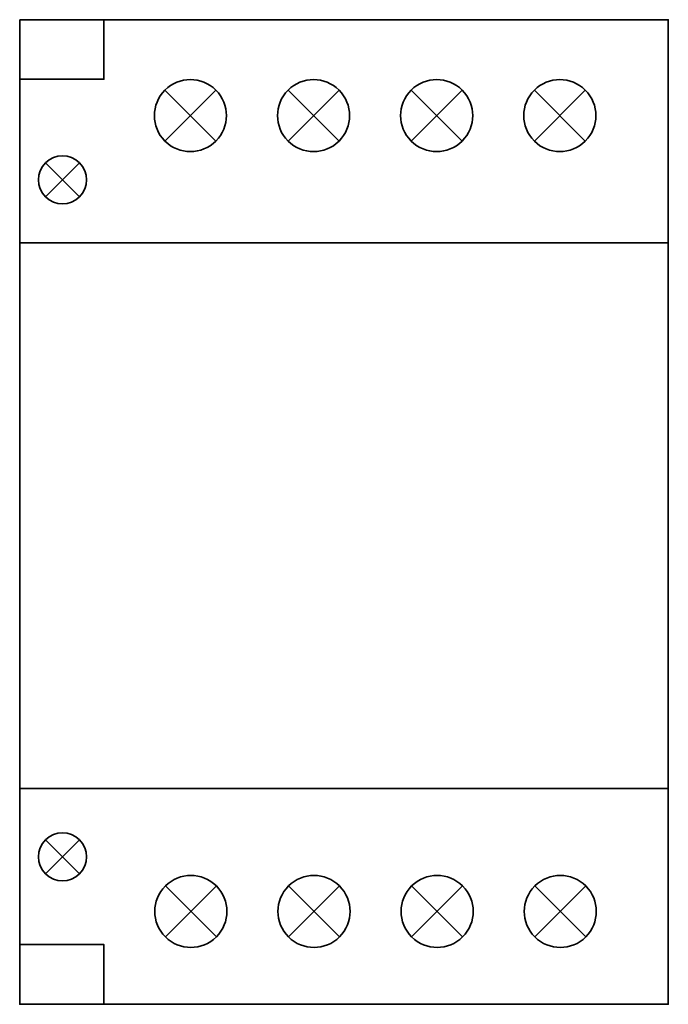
# Model space of a CAD drawing. Header units: inches. Extents: x 0.1 to 54.1, y -82 to 0.
import ezdxf

# ---------------------------------------------------------------- set-up
doc = ezdxf.new("R2010")
doc.units = ezdxf.units.IN
doc.header["$MEASUREMENT"] = 0
doc.layers.add('Layer 2', color=7, linetype='Continuous')

# ---------------------------------------------------------------- blocks, each defined once
blk = doc.blocks.new('block 2')
at = {"layer": 'Layer 2', "color": 7, "lineweight": 35}
blk.add_lwpolyline([(92.782, 0), (92.782, -82), (146.775, -82), (146.775, 0), (92.782, 0)], dxfattribs=at)
blk = doc.blocks.new('block 7')
at = {"layer": 'Layer 2', "color": 7, "lineweight": 35}
for points in [[(94.927, -11.923), (97.755, -14.752)], [(94.927, -14.752), (97.755, -11.923)]]:
    blk.add_lwpolyline(points, dxfattribs=at)
blk = doc.blocks.new('block 6')
at = {"layer": 'Layer 2', "color": 7, "lineweight": 35}
blk.add_open_spline([(94.927, -14.752), (95.708, -15.533), (96.974, -15.533), (97.755, -14.752), (98.536, -13.971), (98.536, -12.705), (97.755, -11.924), (96.974, -11.142), (95.708, -11.142), (94.927, -11.923), (94.146, -12.705), (94.146, -13.971), (94.927, -14.752)], degree=3, knots=[0, 0, 0, 0, 1, 1, 1, 2, 2, 2, 3, 3, 3, 4, 4, 4, 4], dxfattribs=at)
at = {"layer": 'Layer 2'}
blk.add_blockref('block 7', (0, 0), dxfattribs=at)
blk = doc.blocks.new('block 5')
at = {"layer": 'Layer 2'}
blk.add_blockref('block 6', (0, 0), dxfattribs=at)
blk = doc.blocks.new('block 4')
at = {"layer": 'Layer 2'}
blk.add_blockref('block 5', (0, 0), dxfattribs=at)
blk = doc.blocks.new('block 3')
at = {"layer": 'Layer 2'}
blk.add_blockref('block 4', (0, 0), dxfattribs=at)
blk = doc.blocks.new('block 13')
at = {"layer": 'Layer 2', "color": 7, "lineweight": 35}
for points in [[(104.911, -72.145), (109.154, -76.387)], [(104.911, -76.387), (109.154, -72.145)]]:
    blk.add_lwpolyline(points, dxfattribs=at)
blk = doc.blocks.new('block 12')
at = {"layer": 'Layer 2', "color": 7, "lineweight": 35}
blk.add_open_spline([(104.911, -76.388), (106.083, -77.559), (107.982, -77.559), (109.154, -76.387), (110.325, -75.216), (110.325, -73.317), (109.154, -72.145), (107.982, -70.973), (106.083, -70.973), (104.911, -72.145), (103.739, -73.317), (103.739, -75.216), (104.911, -76.388)], degree=3, knots=[0, 0, 0, 0, 1, 1, 1, 2, 2, 2, 3, 3, 3, 4, 4, 4, 4], dxfattribs=at)
at = {"layer": 'Layer 2'}
blk.add_blockref('block 13', (0, 0), dxfattribs=at)
blk = doc.blocks.new('block 15')
at = {"layer": 'Layer 2', "color": 7, "lineweight": 35}
for points in [[(115.163, -72.145), (119.406, -76.387)], [(115.163, -76.387), (119.406, -72.145)]]:
    blk.add_lwpolyline(points, dxfattribs=at)
blk = doc.blocks.new('block 14')
at = {"layer": 'Layer 2', "color": 7, "lineweight": 35}
blk.add_open_spline([(115.163, -76.388), (116.335, -77.559), (118.234, -77.559), (119.406, -76.387), (120.577, -75.216), (120.577, -73.317), (119.406, -72.145), (118.234, -70.973), (116.335, -70.973), (115.163, -72.145), (113.991, -73.317), (113.991, -75.216), (115.163, -76.388)], degree=3, knots=[0, 0, 0, 0, 1, 1, 1, 2, 2, 2, 3, 3, 3, 4, 4, 4, 4], dxfattribs=at)
at = {"layer": 'Layer 2'}
blk.add_blockref('block 15', (0, 0), dxfattribs=at)
blk = doc.blocks.new('block 17')
at = {"layer": 'Layer 2', "color": 7, "lineweight": 35}
for points in [[(125.415, -72.145), (129.658, -76.387)], [(125.415, -76.387), (129.657, -72.145)]]:
    blk.add_lwpolyline(points, dxfattribs=at)
blk = doc.blocks.new('block 16')
at = {"layer": 'Layer 2', "color": 7, "lineweight": 35}
blk.add_open_spline([(125.415, -76.388), (126.586, -77.559), (128.486, -77.559), (129.658, -76.387), (130.829, -75.216), (130.829, -73.317), (129.658, -72.145), (128.486, -70.973), (126.586, -70.973), (125.415, -72.145), (124.243, -73.317), (124.243, -75.216), (125.415, -76.388)], degree=3, knots=[0, 0, 0, 0, 1, 1, 1, 2, 2, 2, 3, 3, 3, 4, 4, 4, 4], dxfattribs=at)
at = {"layer": 'Layer 2'}
blk.add_blockref('block 17', (0, 0), dxfattribs=at)
blk = doc.blocks.new('block 19')
at = {"layer": 'Layer 2', "color": 7, "lineweight": 35}
for points in [[(135.667, -72.145), (139.91, -76.387)], [(135.667, -76.387), (139.909, -72.145)]]:
    blk.add_lwpolyline(points, dxfattribs=at)
blk = doc.blocks.new('block 18')
at = {"layer": 'Layer 2', "color": 7, "lineweight": 35}
blk.add_open_spline([(135.667, -76.388), (136.838, -77.559), (138.738, -77.559), (139.91, -76.387), (141.081, -75.216), (141.081, -73.317), (139.91, -72.145), (138.738, -70.973), (136.838, -70.973), (135.667, -72.145), (134.495, -73.317), (134.495, -75.216), (135.667, -76.388)], degree=3, knots=[0, 0, 0, 0, 1, 1, 1, 2, 2, 2, 3, 3, 3, 4, 4, 4, 4], dxfattribs=at)
at = {"layer": 'Layer 2'}
blk.add_blockref('block 19', (0, 0), dxfattribs=at)
blk = doc.blocks.new('block 11')
at = {"layer": 'Layer 2'}
for name in ['block 12', 'block 14', 'block 16', 'block 18']:
    blk.add_blockref(name, (0, 0), dxfattribs=at)
blk = doc.blocks.new('block 10')
at = {"layer": 'Layer 2'}
blk.add_blockref('block 11', (0, 0), dxfattribs=at)
blk = doc.blocks.new('block 9')
at = {"layer": 'Layer 2'}
blk.add_blockref('block 10', (0, 0), dxfattribs=at)
blk = doc.blocks.new('block 8')
at = {"layer": 'Layer 2'}
blk.add_blockref('block 9', (0, 0), dxfattribs=at)
blk = doc.blocks.new('block 24')
at = {"layer": 'Layer 2', "color": 7, "lineweight": 35}
for points in [[(104.874, -5.865), (109.116, -10.107)], [(104.874, -10.107), (109.116, -5.865)]]:
    blk.add_lwpolyline(points, dxfattribs=at)
blk = doc.blocks.new('block 23')
at = {"layer": 'Layer 2', "color": 7, "lineweight": 35}
blk.add_open_spline([(104.874, -10.107), (106.045, -11.279), (107.944, -11.279), (109.116, -10.107), (110.288, -8.936), (110.288, -7.036), (109.116, -5.865), (107.944, -4.693), (106.045, -4.693), (104.874, -5.865), (103.702, -7.036), (103.702, -8.936), (104.874, -10.107)], degree=3, knots=[0, 0, 0, 0, 1, 1, 1, 2, 2, 2, 3, 3, 3, 4, 4, 4, 4], dxfattribs=at)
at = {"layer": 'Layer 2'}
blk.add_blockref('block 24', (0, 0), dxfattribs=at)
blk = doc.blocks.new('block 26')
at = {"layer": 'Layer 2', "color": 7, "lineweight": 35}
for points in [[(115.126, -5.865), (119.368, -10.107)], [(115.126, -10.107), (119.368, -5.865)]]:
    blk.add_lwpolyline(points, dxfattribs=at)
blk = doc.blocks.new('block 25')
at = {"layer": 'Layer 2', "color": 7, "lineweight": 35}
blk.add_open_spline([(115.126, -10.107), (116.297, -11.279), (118.196, -11.279), (119.368, -10.107), (120.539, -8.936), (120.539, -7.036), (119.368, -5.865), (118.196, -4.693), (116.297, -4.693), (115.126, -5.865), (113.954, -7.036), (113.954, -8.936), (115.126, -10.107)], degree=3, knots=[0, 0, 0, 0, 1, 1, 1, 2, 2, 2, 3, 3, 3, 4, 4, 4, 4], dxfattribs=at)
at = {"layer": 'Layer 2'}
blk.add_blockref('block 26', (0, 0), dxfattribs=at)
blk = doc.blocks.new('block 28')
at = {"layer": 'Layer 2', "color": 7, "lineweight": 35}
for points in [[(125.377, -5.865), (129.62, -10.107)], [(125.377, -10.107), (129.62, -5.865)]]:
    blk.add_lwpolyline(points, dxfattribs=at)
blk = doc.blocks.new('block 27')
at = {"layer": 'Layer 2', "color": 7, "lineweight": 35}
blk.add_open_spline([(125.377, -10.107), (126.549, -11.279), (128.448, -11.279), (129.62, -10.107), (130.791, -8.936), (130.791, -7.036), (129.62, -5.865), (128.448, -4.693), (126.549, -4.693), (125.377, -5.865), (124.206, -7.036), (124.206, -8.936), (125.377, -10.107)], degree=3, knots=[0, 0, 0, 0, 1, 1, 1, 2, 2, 2, 3, 3, 3, 4, 4, 4, 4], dxfattribs=at)
at = {"layer": 'Layer 2'}
blk.add_blockref('block 28', (0, 0), dxfattribs=at)
blk = doc.blocks.new('block 30')
at = {"layer": 'Layer 2', "color": 7, "lineweight": 35}
for points in [[(135.629, -5.865), (139.872, -10.107)], [(135.629, -10.107), (139.872, -5.865)]]:
    blk.add_lwpolyline(points, dxfattribs=at)
blk = doc.blocks.new('block 29')
at = {"layer": 'Layer 2', "color": 7, "lineweight": 35}
blk.add_open_spline([(135.629, -10.107), (136.801, -11.279), (138.7, -11.279), (139.872, -10.107), (141.043, -8.936), (141.043, -7.036), (139.872, -5.865), (138.7, -4.693), (136.801, -4.693), (135.629, -5.865), (134.458, -7.036), (134.458, -8.936), (135.629, -10.107)], degree=3, knots=[0, 0, 0, 0, 1, 1, 1, 2, 2, 2, 3, 3, 3, 4, 4, 4, 4], dxfattribs=at)
at = {"layer": 'Layer 2'}
blk.add_blockref('block 30', (0, 0), dxfattribs=at)
blk = doc.blocks.new('block 22')
at = {"layer": 'Layer 2'}
for name in ['block 23', 'block 25', 'block 27', 'block 29']:
    blk.add_blockref(name, (0, 0), dxfattribs=at)
blk = doc.blocks.new('block 21')
at = {"layer": 'Layer 2'}
blk.add_blockref('block 22', (0, 0), dxfattribs=at)
blk = doc.blocks.new('block 20')
at = {"layer": 'Layer 2'}
blk.add_blockref('block 21', (0, 0), dxfattribs=at)
blk = doc.blocks.new('block 34')
at = {"layer": 'Layer 2', "color": 7, "lineweight": 35}
for points in [[(94.927, -71.131), (97.755, -68.303)], [(94.927, -68.303), (97.755, -71.131)]]:
    blk.add_lwpolyline(points, dxfattribs=at)
blk = doc.blocks.new('block 33')
at = {"layer": 'Layer 2', "color": 7, "lineweight": 35}
blk.add_open_spline([(94.927, -68.303), (95.708, -67.522), (96.974, -67.522), (97.755, -68.303), (98.536, -69.084), (98.536, -70.35), (97.755, -71.131), (96.974, -71.912), (95.708, -71.912), (94.927, -71.131), (94.146, -70.35), (94.146, -69.084), (94.927, -68.303)], degree=3, knots=[0, 0, 0, 0, 1, 1, 1, 2, 2, 2, 3, 3, 3, 4, 4, 4, 4], dxfattribs=at)
at = {"layer": 'Layer 2'}
blk.add_blockref('block 34', (0, 0), dxfattribs=at)
blk = doc.blocks.new('block 32')
at = {"layer": 'Layer 2'}
blk.add_blockref('block 33', (0, 0), dxfattribs=at)
blk = doc.blocks.new('block 31')
at = {"layer": 'Layer 2'}
blk.add_blockref('block 32', (0, 0), dxfattribs=at)

msp = doc.modelspace()

# ---------------------------------------------------------------- linework, layer by layer
at = {"layer": 'Layer 2', "color": 7, "lineweight": 35}
for points in [[(0.057, -4.964), (7.064, -4.964), (7.064, 0)], [(0.072, -18.578), (54.058, -18.578)], [(0.061, -64.039), (54.057, -64.039)], [(0.057, -77.032), (7.064, -77.032), (7.064, -81.997)]]:
    msp.add_lwpolyline(points, dxfattribs=at)

# ---------------------------------------------------------------- block references
at = {"layer": 'Layer 2'}
for name in ['block 2', 'block 20', 'block 3', 'block 31', 'block 8']:
    msp.add_blockref(name, (-92.724, 0), dxfattribs=at)

doc.saveas('drawing.dxf')
